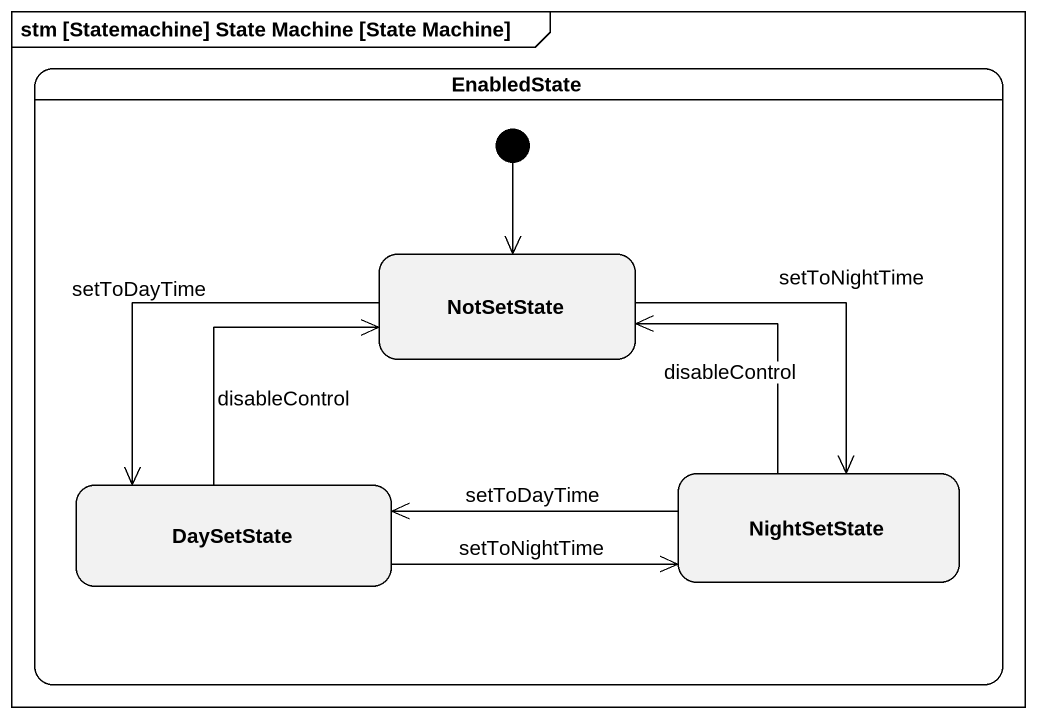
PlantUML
@startuml
mainframe stm [Statemachine] State Machine [State Machine]
hide empty description
state EnabledState {
  state NotSetState
  state DaySetState
  state NightSetState
  [*] --> NotSetState
}
NotSetState --> DaySetState : setToDayTime
NotSetState --> NightSetState : setToNightTime
DaySetState -up-> NotSetState : disableControl
DaySetState -right-> NightSetState : setToNightTime
NightSetState -up-> NotSetState : disableControl
NightSetState -left-> DaySetState : setToDayTime
@enduml
